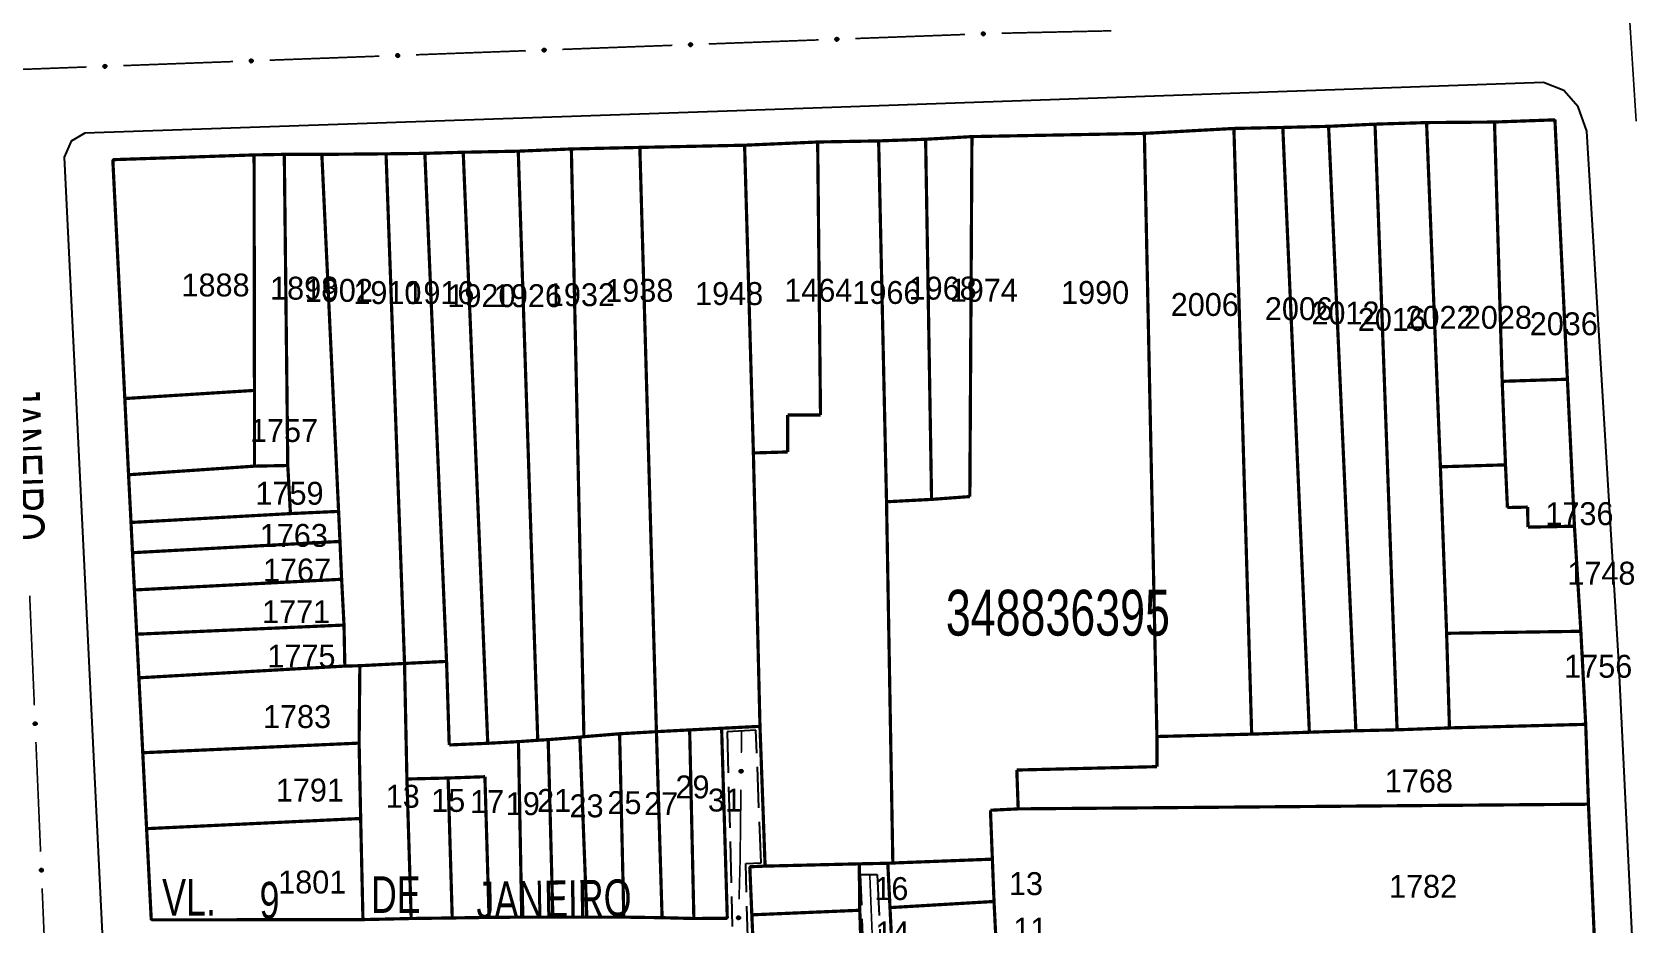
# Model space of a CAD drawing. Extents: x 202481 to 204056, y 4838981 to 4840330.
# Drawn here: x 202764.6 to 202939.6, y 4839078.4 to 4839175.8 of the extents above; entities that cross this region are included whole.
import ezdxf
from ezdxf.enums import TextEntityAlignment as Align

# ---------------------------------------------------------------- set-up
doc = ezdxf.new("R2010")
doc.units = 0
doc.header["$LTSCALE"] = 1.5
doc.header["$MEASUREMENT"] = 0
doc.linetypes.add('TRACO_11', pattern=[8, 3, -1, 3, -1])
for name, color, linetype in [('CD_MALHA_LOTES', 7, 'CONTINUOUS'), ('CD_TXT_QUADRA', 7, 'CONTINUOUS'), ('RU-QUADRA', 210, 'CONTINUOUS'), ('SV-EIXO-RUA-PAV', 20, 'CONTINUOUS'), ('SV-RUA-PAVIM', 7, 'CONTINUOUS'), ('SV-TXT-RUA-PAV', 7, 'CONTINUOUS'), ('Th_NmrPort', 1, 'CONTINUOUS')]:
    doc.layers.add(name, color=color, linetype=linetype)
doc.styles.add('ARIAL', font='ARIAL.SHX')

msp = doc.modelspace()

# ---------------------------------------------------------------- linework, layer by layer
at = {"layer": 'CD_MALHA_LOTES', "linetype": 'Continuous', "const_width": 0.35, "flags": 128}
for points in [[(202901.18, 4839165.34), (202906.18, 4839165.46)], [(202906.18, 4839165.46), (202911.25, 4839165.7)], [(202909.16, 4839099.47), (202906.18, 4839165.46)], [(202911.25, 4839165.7), (202916.88, 4839165.87)], [(202913.66, 4839099.57), (202911.25, 4839165.7)], [(202916.88, 4839165.87), (202924.3, 4839165.93)], [(202918.39, 4839128.29), (202916.88, 4839165.87)], [(202924.3, 4839165.93), (202930.9, 4839166.17)], [(202925.14, 4839137.62), (202924.3, 4839165.93)], [(202930.9, 4839166.17), (202932.26, 4839137.85)], [(202842.4, 4839163.4), (202850.38, 4839163.75)], [(202850.38, 4839163.75), (202857.04, 4839163.87)], [(202850.69, 4839133.94), (202850.38, 4839163.75)], [(202857.04, 4839163.87), (202862.17, 4839164.05)], [(202857.9, 4839124.47), (202857.04, 4839163.87)], [(202862.17, 4839164.05), (202867.23, 4839164.34)], [(202862.82, 4839124.73), (202862.17, 4839164.05)], [(202867.23, 4839164.34), (202867, 4839125.04)], [(202867.23, 4839164.34), (202886.06, 4839164.69)], [(202886.06, 4839164.69), (202895.84, 4839165.23)], [(202887.43, 4839098.84), (202886.06, 4839164.69)], [(202895.84, 4839165.23), (202901.18, 4839165.34)], [(202897.78, 4839099.1), (202895.84, 4839165.23)], [(202904.08, 4839099.31), (202901.18, 4839165.34)], [(202788.83, 4839162.34), (202773.4, 4839161.82)], [(202788.83, 4839162.34), (202792.13, 4839162.4)], [(202788.87, 4839136.63), (202788.83, 4839162.34)], [(202792.13, 4839162.4), (202796.23, 4839162.4)], [(202792.51, 4839128.43), (202792.13, 4839162.4)], [(202796.23, 4839162.4), (202803.24, 4839162.46)], [(202798.06, 4839123.42), (202796.23, 4839162.4)], [(202803.24, 4839162.46), (202807.48, 4839162.51)], [(202805.26, 4839106.82), (202803.24, 4839162.46)], [(202807.48, 4839162.51), (202811.67, 4839162.63)], [(202809.85, 4839107.04), (202807.48, 4839162.51)], [(202811.67, 4839162.63), (202817.68, 4839162.75)], [(202814.35, 4839098.1), (202811.67, 4839162.63)], [(202817.68, 4839162.75), (202823.48, 4839162.99)], [(202819.81, 4839098.43), (202817.68, 4839162.75)], [(202823.48, 4839162.99), (202830.96, 4839163.16)], [(202824.85, 4839098.82), (202823.48, 4839162.99)], [(202830.96, 4839163.16), (202842.4, 4839163.4)], [(202832.77, 4839099.37), (202830.96, 4839163.16)], [(202843.36, 4839129.8), (202842.4, 4839163.4)], [(202773.4, 4839161.82), (202774.71, 4839135.74)], [(202925.14, 4839137.62), (202932.26, 4839137.85)], [(202925.5, 4839128.5), (202925.14, 4839137.62)], [(202932.26, 4839137.85), (202933.03, 4839121.8)], [(202774.71, 4839135.74), (202788.87, 4839136.63)], [(202775.12, 4839127.42), (202774.71, 4839135.74)], [(202788.87, 4839128.36), (202788.87, 4839136.63)], [(202847.1, 4839129.91), (202847.1, 4839133.94)], [(202847.1, 4839133.94), (202850.69, 4839133.94)], [(202843.36, 4839129.8), (202847.1, 4839129.91)], [(202844.08, 4839099.95), (202843.36, 4839129.8)], [(202775.12, 4839127.42), (202788.87, 4839128.36)], [(202775.39, 4839122.21), (202775.12, 4839127.42)], [(202792.51, 4839128.43), (202788.87, 4839128.36)], [(202792.8, 4839123.18), (202792.51, 4839128.43)], [(202918.39, 4839128.29), (202925.5, 4839128.5)], [(202919.07, 4839110.11), (202918.39, 4839128.29)], [(202925.71, 4839123.84), (202925.5, 4839128.5)], [(202798.06, 4839123.42), (202792.8, 4839123.18)], [(202798.21, 4839120.14), (202798.06, 4839123.42)], [(202857.9, 4839124.47), (202862.82, 4839124.73)], [(202858.59, 4839085.03), (202857.9, 4839124.47)], [(202867, 4839125.04), (202862.82, 4839124.73)], [(202927.91, 4839123.89), (202925.71, 4839123.84)], [(202927.96, 4839121.7), (202927.91, 4839123.89)], [(202775.39, 4839122.21), (202792.8, 4839123.18)], [(202775.55, 4839118.91), (202775.39, 4839122.21)], [(202933.03, 4839121.8), (202927.96, 4839121.7)], [(202933.03, 4839121.8), (202933.73, 4839110.33)], [(202775.55, 4839118.91), (202798.21, 4839120.14)], [(202798.39, 4839116.01), (202798.21, 4839120.14)], [(202775.76, 4839114.84), (202775.55, 4839118.91)], [(202775.76, 4839114.84), (202798.39, 4839116.01)], [(202776.01, 4839110.01), (202775.76, 4839114.84)], [(202798.65, 4839111.01), (202798.39, 4839116.01)], [(202776.01, 4839110.01), (202798.65, 4839111.01)], [(202776.25, 4839105.25), (202776.01, 4839110.01)], [(202798.74, 4839106.53), (202798.65, 4839111.01)], [(202919.07, 4839110.11), (202933.73, 4839110.33)], [(202919.38, 4839099.78), (202919.07, 4839110.11)], [(202933.73, 4839110.33), (202934.26, 4839100.17)], [(202776.25, 4839105.25), (202798.74, 4839106.53)], [(202800.38, 4839106.57), (202798.74, 4839106.53)], [(202800.3, 4839098.12), (202800.38, 4839106.57)], [(202800.38, 4839106.57), (202805.26, 4839106.82)], [(202805.26, 4839106.82), (202809.85, 4839107.04)], [(202805.52, 4839094.2), (202805.26, 4839106.82)], [(202810.14, 4839097.92), (202809.85, 4839107.04)], [(202776.67, 4839097.07), (202776.25, 4839105.25)], [(202824.85, 4839098.82), (202828.75, 4839099.14)], [(202828.75, 4839099.14), (202832.77, 4839099.37)], [(202829.21, 4839079.12), (202828.75, 4839099.14)], [(202832.77, 4839099.37), (202836.4, 4839099.56)], [(202833.39, 4839079.06), (202832.77, 4839099.37)], [(202836.4, 4839099.56), (202839.89, 4839099.74)], [(202836.86, 4839078.97), (202836.4, 4839099.56)], [(202844.08, 4839099.95), (202839.89, 4839099.74)], [(202839.89, 4839099.74), (202840.51, 4839079)], [(202844.64, 4839084.69), (202844.08, 4839099.95)], [(202897.78, 4839099.1), (202887.43, 4839098.84)], [(202904.08, 4839099.31), (202897.78, 4839099.1)], [(202909.16, 4839099.47), (202904.08, 4839099.31)], [(202913.66, 4839099.57), (202909.16, 4839099.47)], [(202919.38, 4839099.78), (202913.66, 4839099.57)], [(202934.26, 4839100.17), (202919.38, 4839099.78)], [(202934.26, 4839100.17), (202934.56, 4839091.45)], [(202776.67, 4839097.07), (202800.3, 4839098.12)], [(202800.47, 4839089.89), (202800.3, 4839098.12)], [(202814.35, 4839098.1), (202810.14, 4839097.92)], [(202817.7, 4839098.28), (202814.35, 4839098.1)], [(202817.7, 4839098.28), (202819.81, 4839098.43)], [(202818.06, 4839079.12), (202817.7, 4839098.28)], [(202819.81, 4839098.43), (202820.95, 4839098.5)], [(202820.95, 4839098.5), (202824.41, 4839098.77)], [(202821.46, 4839079.12), (202820.95, 4839098.5)], [(202824.41, 4839098.77), (202824.85, 4839098.82)], [(202825.17, 4839079.12), (202824.41, 4839098.77)], [(202887.43, 4839095.55), (202887.43, 4839098.84)], [(202777.09, 4839088.78), (202776.67, 4839097.07)], [(202872.13, 4839095.18), (202887.43, 4839095.55)], [(202805.52, 4839094.2), (202810.02, 4839094.31)], [(202805.99, 4839078.97), (202805.52, 4839094.2)], [(202810.02, 4839094.31), (202814.04, 4839094.45)], [(202810.47, 4839079.03), (202810.02, 4839094.31)], [(202814.04, 4839094.45), (202814.49, 4839079.09)], [(202872.28, 4839090.94), (202872.13, 4839095.18)], [(202869.25, 4839090.79), (202872.28, 4839090.94)], [(202869.46, 4839085.45), (202869.25, 4839090.79)], [(202934.56, 4839091.45), (202872.28, 4839090.94)], [(202934.56, 4839091.45), (202935.27, 4839075.33)], [(202777.09, 4839088.78), (202800.47, 4839089.89)], [(202777.6, 4839078.82), (202777.09, 4839088.78)], [(202800.72, 4839078.85), (202800.47, 4839089.89)], [(202854.92, 4839084.94), (202844.64, 4839084.69)], [(202858.04, 4839085), (202854.92, 4839084.94)], [(202854.92, 4839084.94), (202854.98, 4839079.87)], [(202858.04, 4839085), (202858.59, 4839085.03)], [(202858.28, 4839080.16), (202858.04, 4839085)], [(202858.59, 4839085.03), (202869.46, 4839085.45)], [(202869.64, 4839080.83), (202869.46, 4839085.45)], [(202842.97, 4839084.62), (202844.64, 4839084.69)], [(202843.19, 4839079.37), (202842.97, 4839084.62)], [(202843.19, 4839079.37), (202854.98, 4839079.87)], [(202854.98, 4839079.87), (202855.15, 4839074.62)], [(202858.28, 4839080.16), (202869.64, 4839080.83)], [(202858.51, 4839075.42), (202858.28, 4839080.16)], [(202869.89, 4839075.87), (202869.64, 4839080.83)], [(202800.72, 4839078.85), (202777.6, 4839078.82)], [(202805.99, 4839078.97), (202800.72, 4839078.85)], [(202810.47, 4839079.03), (202805.99, 4839078.97)], [(202814.49, 4839079.09), (202810.47, 4839079.03)], [(202818.06, 4839079.12), (202814.49, 4839079.09)], [(202821.46, 4839079.12), (202818.06, 4839079.12)], [(202825.17, 4839079.12), (202821.46, 4839079.12)], [(202829.21, 4839079.12), (202825.17, 4839079.12)], [(202833.39, 4839079.06), (202829.21, 4839079.12)], [(202836.86, 4839078.97), (202833.39, 4839079.06)], [(202840.51, 4839079), (202836.86, 4839078.97)], [(202843.37, 4839075.39), (202843.19, 4839079.37)]]:
    msp.add_lwpolyline(points, dxfattribs=at)
at = {"layer": 'RU-QUADRA', "linetype": 'Continuous', "const_width": 0.18, "flags": 128}
for points in [[(202843.37, 4839075.39), (202843.19, 4839079.37), (202842.97, 4839084.62), (202844.64, 4839084.69), (202844.08, 4839099.95), (202839.89, 4839099.74), (202840.51, 4839079), (202836.86, 4839078.97), (202833.39, 4839079.06), (202829.21, 4839079.12), (202825.17, 4839079.12), (202821.46, 4839079.12), (202818.06, 4839079.12), (202814.49, 4839079.09), (202810.47, 4839079.03), (202805.99, 4839078.97), (202800.72, 4839078.85), (202777.6, 4839078.82), (202777.09, 4839088.78), (202776.67, 4839097.07), (202776.25, 4839105.25), (202776.01, 4839110.01), (202775.76, 4839114.84), (202775.55, 4839118.91), (202775.39, 4839122.21), (202775.12, 4839127.42), (202774.71, 4839135.74), (202773.4, 4839161.82), (202788.83, 4839162.34), (202792.13, 4839162.4), (202796.23, 4839162.4), (202803.24, 4839162.46), (202807.48, 4839162.51), (202811.67, 4839162.63), (202817.68, 4839162.75), (202823.48, 4839162.99), (202830.96, 4839163.16), (202842.4, 4839163.4), (202850.38, 4839163.75), (202857.04, 4839163.87), (202862.17, 4839164.05), (202867.23, 4839164.34), (202886.06, 4839164.69), (202895.84, 4839165.23), (202901.18, 4839165.34), (202906.18, 4839165.46), (202911.25, 4839165.7), (202916.88, 4839165.87), (202924.3, 4839165.93), (202930.9, 4839166.17), (202932.26, 4839137.85), (202933.03, 4839121.8), (202933.73, 4839110.33), (202934.26, 4839100.17), (202934.56, 4839091.45), (202935.27, 4839075.33)], [(202858.51, 4839075.42), (202858.28, 4839080.16), (202858.04, 4839085), (202854.92, 4839084.94), (202854.98, 4839079.87), (202855.15, 4839074.62)]]:
    msp.add_lwpolyline(points, dxfattribs=at)
at = {"layer": 'SV-EIXO-RUA-PAV', "const_width": 0.18}
for points in [[(202939.06, 4839177.14), (202939.77188, 4839166.013511)], [(202822.503954, 4839173.864471), (202834.495752, 4839174.308078)], [(202838.493018, 4839174.455947), (202850.484815, 4839174.899554)], [(202854.482081, 4839175.047423), (202866.473879, 4839175.49103)], [(202870.471489, 4839175.627236), (202882.468572, 4839175.89184)], [(202774.536763, 4839172.090043), (202786.528561, 4839172.53365)], [(202790.525827, 4839172.681519), (202802.517624, 4839173.125126)], [(202806.51489, 4839173.272995), (202818.506688, 4839173.716602)], [(202761.56, 4839171.61), (202770.539497, 4839171.942174)], [(202764.323006, 4839114.226794), (202764.832606, 4839102.23762)], [(202842.042991, 4839097.048001), (202842.065572, 4839099.047874)], [(202842.065572, 4839099.047874), (202842.07, 4839099.44)], [(202765.002473, 4839098.241228), (202765.512073, 4839086.252054)], [(202841.91, 4839085.27), (202841.997828, 4839093.048256)], [(202841.79582, 4839081.050296), (202841.904015, 4839085.048833)], [(202841.904015, 4839085.048833), (202841.91, 4839085.27)], [(202856.07, 4839083.79), (202856.552743, 4839071.799714)], [(202765.68194, 4839082.255662), (202766.19154, 4839070.266487)]]:
    msp.add_lwpolyline(points, dxfattribs=at)
at = {"layer": 'SV-EIXO-RUA-PAV'}
for points in [[(202836.346733, 4839174.486707), (202836.379503, 4839174.523013), (202836.415092, 4839174.547515), (202836.450656, 4839174.559408), (202836.484824, 4839174.561723), (202836.520046, 4839174.560154), (202836.555208, 4839174.550737), (202836.591919, 4839174.531641), (202836.62857, 4839174.499024), (202836.651274, 4839174.460917), (202836.6648, 4839174.426674), (202836.669265, 4839174.391184), (202836.667167, 4839174.356993), (202836.656178, 4839174.320792), (202836.636463, 4839174.283778), (202836.602773, 4839174.247718), (202836.567718, 4839174.223936), (202836.533016, 4839174.213336), (202836.497309, 4839174.209073), (202836.46137, 4839174.211106), (202836.426907, 4839174.220548), (202836.389675, 4839174.240466), (202836.354524, 4839174.274189), (202836.330405, 4839174.308881), (202836.319321, 4839174.343425), (202836.315916, 4839174.378673), (202836.31706, 4839174.41402), (202836.325054, 4839174.44976), (202836.346733, 4839174.486707)], [(202852.335797, 4839175.078183), (202852.368567, 4839175.114489), (202852.404155, 4839175.138991), (202852.43972, 4839175.150884), (202852.473888, 4839175.153199), (202852.50911, 4839175.15163), (202852.544272, 4839175.142213), (202852.580983, 4839175.123117), (202852.617634, 4839175.0905), (202852.640338, 4839175.052393), (202852.653863, 4839175.01815), (202852.658328, 4839174.98266), (202852.656231, 4839174.948469), (202852.645241, 4839174.912268), (202852.625526, 4839174.875254), (202852.591836, 4839174.839194), (202852.556782, 4839174.815412), (202852.52208, 4839174.804812), (202852.486373, 4839174.800549), (202852.450433, 4839174.802582), (202852.415971, 4839174.812024), (202852.378739, 4839174.831942), (202852.343588, 4839174.865665), (202852.319469, 4839174.900357), (202852.308385, 4839174.934901), (202852.304979, 4839174.970149), (202852.306123, 4839175.005496), (202852.314118, 4839175.041236), (202852.335797, 4839175.078183)], [(202868.32486, 4839175.669659), (202868.35763, 4839175.705965), (202868.393219, 4839175.730467), (202868.428784, 4839175.74236), (202868.462951, 4839175.744675), (202868.498174, 4839175.743106), (202868.533336, 4839175.733689), (202868.570047, 4839175.714593), (202868.606698, 4839175.681976), (202868.629402, 4839175.643869), (202868.642927, 4839175.609626), (202868.647392, 4839175.574136), (202868.645294, 4839175.539945), (202868.634305, 4839175.503744), (202868.61459, 4839175.46673), (202868.5809, 4839175.43067), (202868.545845, 4839175.406888), (202868.511143, 4839175.396288), (202868.475437, 4839175.392025), (202868.439497, 4839175.394058), (202868.405034, 4839175.4035), (202868.367802, 4839175.423418), (202868.332652, 4839175.457141), (202868.308533, 4839175.491833), (202868.297448, 4839175.526377), (202868.294043, 4839175.561625), (202868.295187, 4839175.596972), (202868.303181, 4839175.632712), (202868.32486, 4839175.669659)], [(202788.379542, 4839172.712279), (202788.412312, 4839172.748585), (202788.447901, 4839172.773087), (202788.483465, 4839172.78498), (202788.517633, 4839172.787295), (202788.552855, 4839172.785726), (202788.588017, 4839172.776309), (202788.624729, 4839172.757213), (202788.661379, 4839172.724596), (202788.684084, 4839172.686489), (202788.697609, 4839172.652246), (202788.702074, 4839172.616756), (202788.699976, 4839172.582566), (202788.688987, 4839172.546365), (202788.669272, 4839172.50935), (202788.635582, 4839172.47329), (202788.600527, 4839172.449508), (202788.565825, 4839172.438908), (202788.530118, 4839172.434645), (202788.494179, 4839172.436678), (202788.459716, 4839172.446121), (202788.422484, 4839172.466038), (202788.387334, 4839172.499761), (202788.363215, 4839172.534454), (202788.35213, 4839172.568997), (202788.348725, 4839172.604246), (202788.349869, 4839172.639592), (202788.357863, 4839172.675332), (202788.379542, 4839172.712279)], [(202804.368606, 4839173.303755), (202804.401376, 4839173.340061), (202804.436964, 4839173.364563), (202804.472529, 4839173.376456), (202804.506697, 4839173.378771), (202804.541919, 4839173.377202), (202804.577081, 4839173.367785), (202804.613792, 4839173.348689), (202804.650443, 4839173.316072), (202804.673147, 4839173.277965), (202804.686672, 4839173.243722), (202804.691137, 4839173.208232), (202804.68904, 4839173.174042), (202804.678051, 4839173.137841), (202804.658335, 4839173.100826), (202804.624645, 4839173.064766), (202804.589591, 4839173.040984), (202804.554889, 4839173.030384), (202804.519182, 4839173.026121), (202804.483242, 4839173.028154), (202804.44878, 4839173.037597), (202804.411548, 4839173.057514), (202804.376397, 4839173.091237), (202804.352278, 4839173.125929), (202804.341194, 4839173.160473), (202804.337788, 4839173.195722), (202804.338932, 4839173.231068), (202804.346927, 4839173.266808), (202804.368606, 4839173.303755)], [(202820.357669, 4839173.895231), (202820.39044, 4839173.931537), (202820.426028, 4839173.956039), (202820.461593, 4839173.967932), (202820.495761, 4839173.970247), (202820.530983, 4839173.968678), (202820.566145, 4839173.959261), (202820.602856, 4839173.940165), (202820.639507, 4839173.907548), (202820.662211, 4839173.869441), (202820.675736, 4839173.835198), (202820.680201, 4839173.799708), (202820.678103, 4839173.765518), (202820.667114, 4839173.729317), (202820.647399, 4839173.692302), (202820.613709, 4839173.656242), (202820.578654, 4839173.63246), (202820.543952, 4839173.62186), (202820.508246, 4839173.617597), (202820.472306, 4839173.61963), (202820.437843, 4839173.629072), (202820.400612, 4839173.64899), (202820.365461, 4839173.682713), (202820.341342, 4839173.717405), (202820.330257, 4839173.751949), (202820.326852, 4839173.787198), (202820.327996, 4839173.822544), (202820.33599, 4839173.858284), (202820.357669, 4839173.895231)], [(202772.390478, 4839172.120803), (202772.423249, 4839172.157109), (202772.458837, 4839172.181611), (202772.494402, 4839172.193504), (202772.52857, 4839172.195819), (202772.563792, 4839172.19425), (202772.598954, 4839172.184833), (202772.635665, 4839172.165737), (202772.672316, 4839172.13312), (202772.69502, 4839172.095013), (202772.708545, 4839172.06077), (202772.71301, 4839172.02528), (202772.710913, 4839171.99109), (202772.699923, 4839171.954889), (202772.680208, 4839171.917874), (202772.646518, 4839171.881814), (202772.611463, 4839171.858032), (202772.576761, 4839171.847432), (202772.541055, 4839171.843169), (202772.505115, 4839171.845202), (202772.470652, 4839171.854645), (202772.433421, 4839171.874562), (202772.39827, 4839171.908285), (202772.374151, 4839171.942978), (202772.363066, 4839171.977521), (202772.359661, 4839172.01277), (202772.360805, 4839172.048116), (202772.368799, 4839172.083856), (202772.390478, 4839172.120803)], [(202765.021419, 4839100.38765), (202765.057905, 4839100.35508), (202765.082603, 4839100.319627), (202765.094691, 4839100.284128), (202765.097194, 4839100.249973), (202765.095819, 4839100.214743), (202765.086596, 4839100.17953), (202765.067703, 4839100.142714), (202765.035287, 4839100.105884), (202764.997306, 4839100.082971), (202764.963138, 4839100.069257), (202764.927674, 4839100.064597), (202764.893472, 4839100.066506), (202764.857211, 4839100.077296), (202764.820089, 4839100.096807), (202764.783844, 4839100.130298), (202764.759869, 4839100.165222), (202764.749078, 4839100.199865), (202764.744619, 4839100.235548), (202764.746454, 4839100.271498), (202764.755706, 4839100.306012), (202764.775418, 4839100.343353), (202764.808948, 4839100.378689), (202764.843507, 4839100.402998), (202764.877989, 4839100.414273), (202764.913218, 4839100.417872), (202764.94857, 4839100.416922), (202764.984354, 4839100.409125), (202765.021419, 4839100.38765)], [(202841.908714, 4839094.9057), (202841.874031, 4839094.940184), (202841.851274, 4839094.976913), (202841.841111, 4839095.01301), (202841.840447, 4839095.04725), (202841.843714, 4839095.082355), (202841.854816, 4839095.117022), (202841.875661, 4839095.152769), (202841.910009, 4839095.187803), (202841.949167, 4839095.208643), (202841.984023, 4839095.2205), (202842.019686, 4839095.223247), (202842.053736, 4839095.219503), (202842.089365, 4839095.20678), (202842.125384, 4839095.185302), (202842.159777, 4839095.149911), (202842.18184, 4839095.11375), (202842.190753, 4839095.078577), (202842.193289, 4839095.042706), (202842.189524, 4839095.006906), (202842.17843, 4839094.972939), (202842.15674, 4839094.936712), (202842.121359, 4839094.903229), (202842.085544, 4839094.880812), (202842.050505, 4839094.871407), (202842.015134, 4839094.869706), (202841.979884, 4839094.872554), (202841.944571, 4839094.882264), (202841.908714, 4839094.9057)], [(202765.700886, 4839084.402084), (202765.737372, 4839084.369514), (202765.76207, 4839084.33406), (202765.774158, 4839084.298562), (202765.776661, 4839084.264407), (202765.775286, 4839084.229177), (202765.766063, 4839084.193964), (202765.747169, 4839084.157148), (202765.714754, 4839084.120318), (202765.676773, 4839084.097405), (202765.642605, 4839084.083691), (202765.607141, 4839084.079031), (202765.572939, 4839084.08094), (202765.536678, 4839084.09173), (202765.499556, 4839084.111241), (202765.463311, 4839084.144732), (202765.439336, 4839084.179656), (202765.428545, 4839084.214299), (202765.424086, 4839084.249982), (202765.425921, 4839084.285932), (202765.435173, 4839084.320446), (202765.454885, 4839084.357787), (202765.488415, 4839084.393122), (202765.522974, 4839084.417432), (202765.557456, 4839084.428707), (202765.592685, 4839084.432306), (202765.628037, 4839084.431356), (202765.663821, 4839084.423559), (202765.700886, 4839084.402084)], [(202841.627795, 4839078.910378), (202841.59366, 4839078.945404), (202841.571485, 4839078.982487), (202841.561892, 4839079.01874), (202841.561769, 4839079.052986), (202841.565588, 4839079.088035), (202841.577235, 4839079.122523), (202841.598641, 4839079.157937), (202841.633536, 4839079.192426), (202841.673018, 4839079.212645), (202841.708056, 4839079.223952), (202841.743759, 4839079.226137), (202841.777745, 4839079.221856), (202841.813169, 4839079.208573), (202841.848846, 4839079.18653), (202841.882676, 4839079.150601), (202841.904167, 4839079.114097), (202841.912525, 4839079.078788), (202841.914494, 4839079.042881), (202841.910166, 4839079.007145), (202841.898538, 4839078.973358), (202841.876279, 4839078.937476), (202841.840376, 4839078.904556), (202841.804211, 4839078.882706), (202841.769029, 4839078.873854), (202841.733635, 4839078.872711), (202841.698434, 4839078.876115), (202841.663279, 4839078.886379), (202841.627795, 4839078.910378)]]:
    msp.add_lwpolyline(points, close=True, dxfattribs=at)
for points in [[(202836.315916, 4839174.378673), (202836.6648, 4839174.426674)], [(202836.31706, 4839174.41402), (202836.651274, 4839174.460917)], [(202836.319321, 4839174.343425), (202836.669265, 4839174.391184)], [(202836.32023, 4839174.360714), (202836.665372, 4839174.406253)], [(202836.320232, 4839174.397582), (202836.653, 4839174.445393)], [(202836.325054, 4839174.44976), (202836.62857, 4839174.499024)], [(202836.325789, 4839174.431924), (202836.635325, 4839174.480241)], [(202836.32836, 4839174.325513), (202836.665219, 4839174.373476)], [(202836.330405, 4839174.308881), (202836.667167, 4839174.356993)], [(202836.3368, 4839174.466467), (202836.606793, 4839174.513322)], [(202836.344671, 4839174.290615), (202836.656985, 4839174.33767)], [(202836.346733, 4839174.486707), (202836.591919, 4839174.531641)], [(202836.354524, 4839174.274189), (202836.656178, 4839174.320792)], [(202836.365387, 4839174.505757), (202836.566189, 4839174.540495)], [(202836.379503, 4839174.523013), (202836.555208, 4839174.550737)], [(202836.39973, 4839174.537068), (202836.528817, 4839174.554132)], [(202836.415092, 4839174.547515), (202836.520046, 4839174.560154)], [(202852.304979, 4839174.970149), (202852.653863, 4839175.01815)], [(202852.306123, 4839175.005496), (202852.640338, 4839175.052393)], [(202852.308385, 4839174.934901), (202852.658328, 4839174.98266)], [(202852.309294, 4839174.95219), (202852.654435, 4839174.997729)], [(202852.309296, 4839174.989058), (202852.642064, 4839175.036869)], [(202852.314118, 4839175.041236), (202852.617634, 4839175.0905)], [(202852.314853, 4839175.023399), (202852.624389, 4839175.071717)], [(202852.317423, 4839174.916989), (202852.654282, 4839174.964952)], [(202852.319469, 4839174.900357), (202852.656231, 4839174.948469)], [(202852.325864, 4839175.057943), (202852.595856, 4839175.104798)], [(202852.333734, 4839174.882091), (202852.646049, 4839174.929146)], [(202852.335797, 4839175.078183), (202852.580983, 4839175.123117)], [(202852.343588, 4839174.865665), (202852.645241, 4839174.912268)], [(202852.35445, 4839175.097233), (202852.555253, 4839175.131971)], [(202852.364944, 4839174.850474), (202852.632361, 4839174.893138)], [(202852.368567, 4839175.114489), (202852.544272, 4839175.142213)], [(202852.378739, 4839174.831942), (202852.625526, 4839174.875254)], [(202852.388794, 4839175.128544), (202852.517881, 4839175.145608)], [(202852.40277, 4839174.824564), (202852.600946, 4839174.856474)], [(202852.404155, 4839175.138991), (202852.50911, 4839175.15163)], [(202852.415971, 4839174.812024), (202852.591836, 4839174.839194)], [(202852.437515, 4839174.808099), (202852.567915, 4839174.826577)], [(202852.450433, 4839174.802582), (202852.556782, 4839174.815412)], [(202868.294043, 4839175.561625), (202868.642927, 4839175.609626)], [(202868.295187, 4839175.596972), (202868.629402, 4839175.643869)], [(202868.297448, 4839175.526377), (202868.647392, 4839175.574136)], [(202868.298358, 4839175.543666), (202868.643499, 4839175.589205)], [(202868.298359, 4839175.580534), (202868.631127, 4839175.628345)], [(202868.303181, 4839175.632712), (202868.606698, 4839175.681976)], [(202868.303916, 4839175.614875), (202868.613453, 4839175.663193)], [(202868.306487, 4839175.508465), (202868.643346, 4839175.556428)], [(202868.308533, 4839175.491833), (202868.645294, 4839175.539945)], [(202868.314927, 4839175.649419), (202868.58492, 4839175.696274)], [(202868.322798, 4839175.473567), (202868.635112, 4839175.520622)], [(202868.32486, 4839175.669659), (202868.570047, 4839175.714593)], [(202868.332652, 4839175.457141), (202868.634305, 4839175.503744)], [(202868.343514, 4839175.688709), (202868.544316, 4839175.723447)], [(202868.354008, 4839175.44195), (202868.621424, 4839175.484614)], [(202868.35763, 4839175.705965), (202868.533336, 4839175.733689)], [(202868.367802, 4839175.423418), (202868.61459, 4839175.46673)], [(202868.377858, 4839175.72002), (202868.506945, 4839175.737084)], [(202868.391833, 4839175.41604), (202868.59001, 4839175.44795)], [(202868.393219, 4839175.730467), (202868.498174, 4839175.743106)], [(202868.405034, 4839175.4035), (202868.5809, 4839175.43067)], [(202868.426579, 4839175.399575), (202868.556979, 4839175.418053)], [(202868.439497, 4839175.394058), (202868.545845, 4839175.406888)], [(202788.348725, 4839172.604246), (202788.697609, 4839172.652246)], [(202788.349869, 4839172.639592), (202788.684084, 4839172.686489)], [(202788.35213, 4839172.568997), (202788.702074, 4839172.616756)], [(202788.353039, 4839172.586286), (202788.698181, 4839172.631825)], [(202788.353041, 4839172.623154), (202788.685809, 4839172.670965)], [(202788.357863, 4839172.675332), (202788.661379, 4839172.724596)], [(202788.358598, 4839172.657496), (202788.668134, 4839172.705813)], [(202788.361169, 4839172.551085), (202788.698028, 4839172.599048)], [(202788.363215, 4839172.534454), (202788.699976, 4839172.582566)], [(202788.369609, 4839172.692039), (202788.639602, 4839172.738894)], [(202788.37748, 4839172.516187), (202788.689794, 4839172.563242)], [(202788.379542, 4839172.712279), (202788.624729, 4839172.757213)], [(202788.398196, 4839172.73133), (202788.598998, 4839172.766067)], [(202788.412312, 4839172.748585), (202788.588017, 4839172.776309)], [(202788.432539, 4839172.76264), (202788.561626, 4839172.779704)], [(202788.447901, 4839172.773087), (202788.552855, 4839172.785726)], [(202804.337788, 4839173.195722), (202804.686672, 4839173.243722)], [(202804.338932, 4839173.231068), (202804.673147, 4839173.277965)], [(202804.341194, 4839173.160473), (202804.691137, 4839173.208232)], [(202804.342103, 4839173.177762), (202804.687244, 4839173.223301)], [(202804.342105, 4839173.21463), (202804.674873, 4839173.262441)], [(202804.346927, 4839173.266808), (202804.650443, 4839173.316072)], [(202804.347662, 4839173.248972), (202804.657198, 4839173.297289)], [(202804.350233, 4839173.142561), (202804.687091, 4839173.190524)], [(202804.352278, 4839173.125929), (202804.68904, 4839173.174042)], [(202804.358673, 4839173.283515), (202804.628665, 4839173.33037)], [(202804.366544, 4839173.107663), (202804.678858, 4839173.154718)], [(202804.368606, 4839173.303755), (202804.613792, 4839173.348689)], [(202804.376397, 4839173.091237), (202804.678051, 4839173.137841)], [(202804.387259, 4839173.322806), (202804.588062, 4839173.357543)], [(202804.397753, 4839173.076046), (202804.66517, 4839173.11871)], [(202804.401376, 4839173.340061), (202804.577081, 4839173.367785)], [(202804.411548, 4839173.057514), (202804.658335, 4839173.100826)], [(202804.421603, 4839173.354116), (202804.55069, 4839173.37118)], [(202804.435579, 4839173.050136), (202804.633755, 4839173.082046)], [(202804.436964, 4839173.364563), (202804.541919, 4839173.377202)], [(202804.44878, 4839173.037597), (202804.624645, 4839173.064766)], [(202804.470324, 4839173.033671), (202804.600725, 4839173.052149)], [(202804.483242, 4839173.028154), (202804.589591, 4839173.040984)], [(202820.326852, 4839173.787198), (202820.675736, 4839173.835198)], [(202820.327996, 4839173.822544), (202820.662211, 4839173.869441)], [(202820.330257, 4839173.751949), (202820.680201, 4839173.799708)], [(202820.331167, 4839173.769238), (202820.676308, 4839173.814777)], [(202820.331168, 4839173.806106), (202820.663936, 4839173.853917)], [(202820.33599, 4839173.858284), (202820.639507, 4839173.907548)], [(202820.336725, 4839173.840448), (202820.646262, 4839173.888765)], [(202820.339296, 4839173.734037), (202820.676155, 4839173.782)], [(202820.341342, 4839173.717405), (202820.678103, 4839173.765518)], [(202820.347736, 4839173.874991), (202820.617729, 4839173.921846)], [(202820.355607, 4839173.699139), (202820.667921, 4839173.746194)], [(202820.357669, 4839173.895231), (202820.602856, 4839173.940165)], [(202820.365461, 4839173.682713), (202820.667114, 4839173.729317)], [(202820.376323, 4839173.914282), (202820.577125, 4839173.949019)], [(202820.386817, 4839173.667522), (202820.654233, 4839173.710186)], [(202820.39044, 4839173.931537), (202820.566145, 4839173.959261)], [(202820.400612, 4839173.64899), (202820.647399, 4839173.692302)], [(202820.410667, 4839173.945592), (202820.539754, 4839173.962656)], [(202820.424643, 4839173.641612), (202820.622819, 4839173.673522)], [(202820.426028, 4839173.956039), (202820.530983, 4839173.968678)], [(202820.437843, 4839173.629072), (202820.613709, 4839173.656242)], [(202820.459388, 4839173.625147), (202820.589788, 4839173.643625)], [(202820.472306, 4839173.61963), (202820.578654, 4839173.63246)], [(202836.37588, 4839174.258998), (202836.643297, 4839174.301662)], [(202836.389675, 4839174.240466), (202836.636463, 4839174.283778)], [(202836.413706, 4839174.233088), (202836.611882, 4839174.264998)], [(202836.426907, 4839174.220548), (202836.602773, 4839174.247718)], [(202836.448452, 4839174.216623), (202836.578852, 4839174.235101)], [(202836.46137, 4839174.211106), (202836.567718, 4839174.223936)], [(202772.359661, 4839172.01277), (202772.708545, 4839172.06077)], [(202772.360805, 4839172.048116), (202772.69502, 4839172.095013)], [(202772.363066, 4839171.977521), (202772.71301, 4839172.02528)], [(202772.363976, 4839171.99481), (202772.709117, 4839172.040349)], [(202772.363977, 4839172.031678), (202772.696745, 4839172.079489)], [(202772.368799, 4839172.083856), (202772.672316, 4839172.13312)], [(202772.369534, 4839172.06602), (202772.679071, 4839172.114337)], [(202772.372105, 4839171.959609), (202772.708964, 4839172.007572)], [(202772.374151, 4839171.942978), (202772.710913, 4839171.99109)], [(202772.380546, 4839172.100563), (202772.650538, 4839172.147418)], [(202772.388416, 4839171.924711), (202772.70073, 4839171.971766)], [(202772.390478, 4839172.120803), (202772.635665, 4839172.165737)], [(202772.39827, 4839171.908285), (202772.699923, 4839171.954889)], [(202772.409132, 4839172.139854), (202772.609935, 4839172.174591)], [(202772.419626, 4839171.893094), (202772.687042, 4839171.935758)], [(202772.423249, 4839172.157109), (202772.598954, 4839172.184833)], [(202772.433421, 4839171.874562), (202772.680208, 4839171.917874)], [(202772.443476, 4839172.171164), (202772.572563, 4839172.188228)], [(202772.457452, 4839171.867184), (202772.655628, 4839171.899094)], [(202772.458837, 4839172.181611), (202772.563792, 4839172.19425)], [(202772.470652, 4839171.854645), (202772.646518, 4839171.881814)], [(202772.492197, 4839171.850719), (202772.622597, 4839171.869197)], [(202772.505115, 4839171.845202), (202772.611463, 4839171.858032)], [(202788.387334, 4839172.499761), (202788.688987, 4839172.546365)], [(202788.408689, 4839172.48457), (202788.676106, 4839172.527234)], [(202788.422484, 4839172.466038), (202788.669272, 4839172.50935)], [(202788.446515, 4839172.45866), (202788.644691, 4839172.49057)], [(202788.459716, 4839172.446121), (202788.635582, 4839172.47329)], [(202788.481261, 4839172.442195), (202788.611661, 4839172.460673)], [(202788.494179, 4839172.436678), (202788.600527, 4839172.449508)], [(202764.746454, 4839100.271498), (202764.759869, 4839100.165222)], [(202764.751899, 4839100.284446), (202764.771095, 4839100.15415)], [(202764.755706, 4839100.306012), (202764.783844, 4839100.130298)], [(202764.768173, 4839100.319282), (202764.801173, 4839100.121284)], [(202764.775418, 4839100.343353), (202764.820089, 4839100.096807)], [(202764.793875, 4839100.357249), (202764.838009, 4839100.090072)], [(202764.808948, 4839100.378689), (202764.857211, 4839100.077296)], [(202764.825319, 4839100.388633), (202764.874092, 4839100.076582)], [(202764.843507, 4839100.402998), (202764.893472, 4839100.066506)], [(202764.860127, 4839100.405135), (202764.909943, 4839100.068546)], [(202764.877989, 4839100.414273), (202764.927674, 4839100.064597)], [(202764.895283, 4839100.413458), (202764.94272, 4839100.068573)], [(202764.913218, 4839100.417872), (202764.963138, 4839100.069257)], [(202764.93215, 4839100.41366), (202764.981792, 4839100.08116)], [(202764.94857, 4839100.416922), (202764.997306, 4839100.082971)], [(202764.966522, 4839100.408292), (202765.016542, 4839100.099026)], [(202764.984354, 4839100.409125), (202765.035287, 4839100.105884)], [(202765.001125, 4839100.397471), (202765.049466, 4839100.127741)], [(202765.021419, 4839100.38765), (202765.067703, 4839100.142714)], [(202765.040572, 4839100.369101), (202765.076414, 4839100.168493)], [(202765.057905, 4839100.35508), (202765.086596, 4839100.17953)], [(202765.072071, 4839100.33493), (202765.089846, 4839100.205939)], [(202765.082603, 4839100.319627), (202765.095819, 4839100.214743)], [(202841.851274, 4839094.976913), (202841.843714, 4839095.082355)], [(202841.860968, 4839094.961066), (202841.850152, 4839095.090826)], [(202841.874031, 4839094.940184), (202841.854816, 4839095.117022)], [(202841.890585, 4839094.925251), (202841.865576, 4839095.127496)], [(202841.908714, 4839094.9057), (202841.875661, 4839095.152769)], [(202841.92845, 4839094.894802), (202841.894676, 4839095.166741)], [(202841.944571, 4839094.882264), (202841.910009, 4839095.187803)], [(202841.962422, 4839094.882137), (202841.929095, 4839095.193644)], [(202841.979884, 4839094.872554), (202841.949167, 4839095.208643)], [(202841.996456, 4839094.87493), (202841.964755, 4839095.209617)], [(202842.015134, 4839094.869706), (202841.984023, 4839095.2205)], [(202842.033281, 4839094.873149), (202842.004447, 4839095.220086)], [(202842.050505, 4839094.871407), (202842.019686, 4839095.223247)], [(202842.068833, 4839094.879571), (202842.037178, 4839095.218352)], [(202842.085544, 4839094.880812), (202842.053736, 4839095.219503)], [(202842.104478, 4839094.894179), (202842.072546, 4839095.2084)], [(202842.121359, 4839094.903229), (202842.089365, 4839095.20678)], [(202842.137563, 4839094.923827), (202842.107852, 4839095.192991)], [(202842.15674, 4839094.936712), (202842.125384, 4839095.185302)], [(202842.165268, 4839094.960359), (202842.142957, 4839095.159844)], [(202842.17843, 4839094.972939), (202842.159777, 4839095.149911)], [(202842.183391, 4839094.994269), (202842.171225, 4839095.125409)], [(202842.189524, 4839095.006906), (202842.18184, 4839095.11375)], [(202765.425921, 4839084.285932), (202765.439336, 4839084.179656)], [(202765.431366, 4839084.29888), (202765.450562, 4839084.168583)], [(202765.435173, 4839084.320446), (202765.463311, 4839084.144732)], [(202765.44764, 4839084.333715), (202765.48064, 4839084.135718)], [(202765.454885, 4839084.357787), (202765.499556, 4839084.111241)], [(202765.473342, 4839084.371683), (202765.517476, 4839084.104506)], [(202765.488415, 4839084.393122), (202765.536678, 4839084.09173)], [(202765.504786, 4839084.403066), (202765.553559, 4839084.091016)], [(202765.522974, 4839084.417432), (202765.572939, 4839084.08094)], [(202765.539594, 4839084.419569), (202765.58941, 4839084.08298)], [(202765.557456, 4839084.428707), (202765.607141, 4839084.079031)], [(202765.57475, 4839084.427892), (202765.622187, 4839084.083007)], [(202765.592685, 4839084.432306), (202765.642605, 4839084.083691)], [(202765.611617, 4839084.428094), (202765.661259, 4839084.095594)], [(202765.628037, 4839084.431356), (202765.676773, 4839084.097405)], [(202765.645989, 4839084.422726), (202765.696009, 4839084.11346)], [(202765.663821, 4839084.423559), (202765.714754, 4839084.120318)], [(202765.680592, 4839084.411905), (202765.728933, 4839084.142174)], [(202765.700886, 4839084.402084), (202765.747169, 4839084.157148)], [(202765.720039, 4839084.383535), (202765.755881, 4839084.182927)], [(202765.737372, 4839084.369514), (202765.766063, 4839084.193964)], [(202765.751538, 4839084.349364), (202765.769313, 4839084.220373)], [(202765.76207, 4839084.33406), (202765.775286, 4839084.229177)], [(202841.571485, 4839078.982487), (202841.565588, 4839079.088035)], [(202841.580928, 4839078.966489), (202841.572158, 4839079.096403)], [(202841.59366, 4839078.945404), (202841.577235, 4839079.122523)], [(202841.609977, 4839078.930212), (202841.588159, 4839079.132826)], [(202841.627795, 4839078.910378), (202841.598641, 4839079.157937)], [(202841.647358, 4839078.89917), (202841.617874, 4839079.171607)], [(202841.663279, 4839078.886379), (202841.633536, 4839079.192426)], [(202841.681126, 4839078.885971), (202841.652713, 4839079.197965)], [(202841.698434, 4839078.876115), (202841.673018, 4839079.212645)], [(202841.715042, 4839078.878229), (202841.68862, 4839079.213374)], [(202841.733635, 4839078.872711), (202841.708056, 4839079.223952)], [(202841.751834, 4839078.875868), (202841.728472, 4839079.223216)], [(202841.769029, 4839078.873854), (202841.743759, 4839079.226137)], [(202841.787483, 4839078.881728), (202841.761172, 4839079.220966)], [(202841.804211, 4839078.882706), (202841.777745, 4839079.221856)], [(202841.823353, 4839078.895773), (202841.796378, 4839079.210458)], [(202841.840376, 4839078.904556), (202841.813169, 4839079.208573)], [(202841.856902, 4839078.924896), (202841.831437, 4839079.194494)], [(202841.876279, 4839078.937476), (202841.848846, 4839079.18653)], [(202841.885179, 4839078.960986), (202841.866015, 4839079.160798)], [(202841.898538, 4839078.973358), (202841.882676, 4839079.150601)], [(202841.903834, 4839078.994607), (202841.893737, 4839079.125922)], [(202841.910166, 4839079.007145), (202841.904167, 4839079.114097)]]:
    msp.add_lwpolyline(points, dxfattribs=at)
at = {"layer": 'SV-RUA-PAVIM', "linetype": 'Continuous'}
msp.add_polyline3d([(202860.99, 4838996.49, 8.99), (202939.5, 4838997.42, 8.39), (202942.23, 4838998.72, 8.58), (202943.04, 4839000.85, 8.61), (202937.87, 4839106.98, 10.84), (202934.37, 4839164.95, 11.82), (202933.42, 4839167.58, 12.18), (202931.86, 4839169.36, 12.19), (202929.65, 4839170.23, 12.2), (202841.54, 4839167.15, 12.18), (202770.36, 4839164.7, 12.04), (202768.84, 4839163.86, 12.05), (202768.08, 4839162.08, 12.05), (202772.24, 4839077.34, 9.53)], dxfattribs=at)
at = {"layer": 'SV-RUA-PAVIM', "linetype": 'TRACO_11'}
for points in [[(202772.38, 4839074.49, 9.53), (202835.93, 4839075.83, 9.53), (202842.78, 4839075.83, 9.53), (202842.54, 4839084.96, 9.53), (202844.2, 4839085.04, 9.53), (202843.64, 4839099.52, 9.53), (202840.5, 4839099.36, 9.53), (202841.05, 4839078.11, 9.53)], [(202858.26, 4838996.49, 8.99), (202855.07, 4839083.79, 8.99), (202856.89, 4839083.79, 8.99), (202860.99, 4838996.49, 8.99)]]:
    msp.add_polyline3d(points, dxfattribs=at)

# ---------------------------------------------------------------- texts
at = {"layer": 'CD_TXT_QUADRA', "style": 'ARIAL', "width": 0.7}
msp.add_text('348836395', height=5, dxfattribs=at).set_placement((202864.38, 4839109.86))
at = {"layer": 'SV-TXT-RUA-PAV', "style": 'ARIAL', "width": 0.7}
for rotation, p in [(272, (202761.404626, 4839137.082986)), (1, (202813.14, 4839078.97))]:
    msp.add_text('JANEIRO', height=4, rotation=rotation, dxfattribs=at).set_placement(p)
for s, p in [('DE', (202801.59, 4839079.58)), ('VL.', (202778.79, 4839079.27)), ('9', (202789.43, 4839078.97))]:
    msp.add_text(s, height=4, dxfattribs=at).set_placement(p)
at = {"layer": 'Th_NmrPort', "color": 1}
for s, p in [('1888', (202780.9, 4839148.14)), ('1898', (202790.58, 4839147.79)), ('1902', (202794.36, 4839147.55)), ('1910', (202799.67, 4839147.31)), ('1916', (202805.46, 4839147.31)), ('1920', (202809.94, 4839146.973333)), ('1926', (202815.02, 4839146.973333)), ('1932', (202820.81, 4839147.08)), ('1938', (202827.18, 4839147.55)), ('1948', (202836.99, 4839147.203333)), ('1464', (202846.73, 4839147.563333)), ('1966', (202854.17, 4839147.323333)), ('1968', (202860.31, 4839147.793333)), ('1974', (202864.8, 4839147.563333)), ('1990', (202876.96, 4839147.323333)), ('2006', (202888.94, 4839146.01)), ('2006', (202899.22, 4839145.553333)), ('2012', (202904.3, 4839145.083333)), ('2016', (202909.37, 4839144.373333)), ('2022', (202914.57, 4839144.603333)), ('2028', (202920.95, 4839144.603333)), ('2036', (202928.15, 4839143.903333)), ('1757', (202788.38, 4839132.25)), ('1759', (202788.98, 4839125.4)), ('1736', (202929.86, 4839123.173333)), ('1763', (202789.45, 4839120.8)), ('1767', (202789.8, 4839117.02)), ('1748', (202932.256667, 4839116.67)), ('1771', (202789.693333, 4839112.47)), ('1775', (202790.283333, 4839107.63)), ('1756', (202931.906667, 4839106.51)), ('1783', (202789.8, 4839101.02)), ('1791', (202791.206667, 4839092.99)), ('29', (202834.854802, 4839093.33546)), ('1768', (202912.32, 4839093.99)), ('13', (202803.21, 4839092.316667)), ('15', (202808.17, 4839091.86)), ('17', (202812.42, 4839091.74)), ('19', (202816.32, 4839091.51)), ('21', (202819.74, 4839091.86)), ('23', (202823.28, 4839091.27)), ('25', (202827.42, 4839091.62)), ('27', (202831.43, 4839091.51)), ('31', (202838.389089, 4839091.899722)), ('1801', (202791.46, 4839082.95)), ('16', (202856.566667, 4839082.24)), ('13', (202871.266667, 4839082.78)), ('1782', (202912.776667, 4839082.48)), ('14', (202856.686667, 4839077.4)), ('11', (202871.746667, 4839077.82))]:
    msp.add_text(s, height=2.5, dxfattribs=at).set_placement(p, align=Align.MIDDLE_LEFT)

doc.saveas('drawing.dxf')
